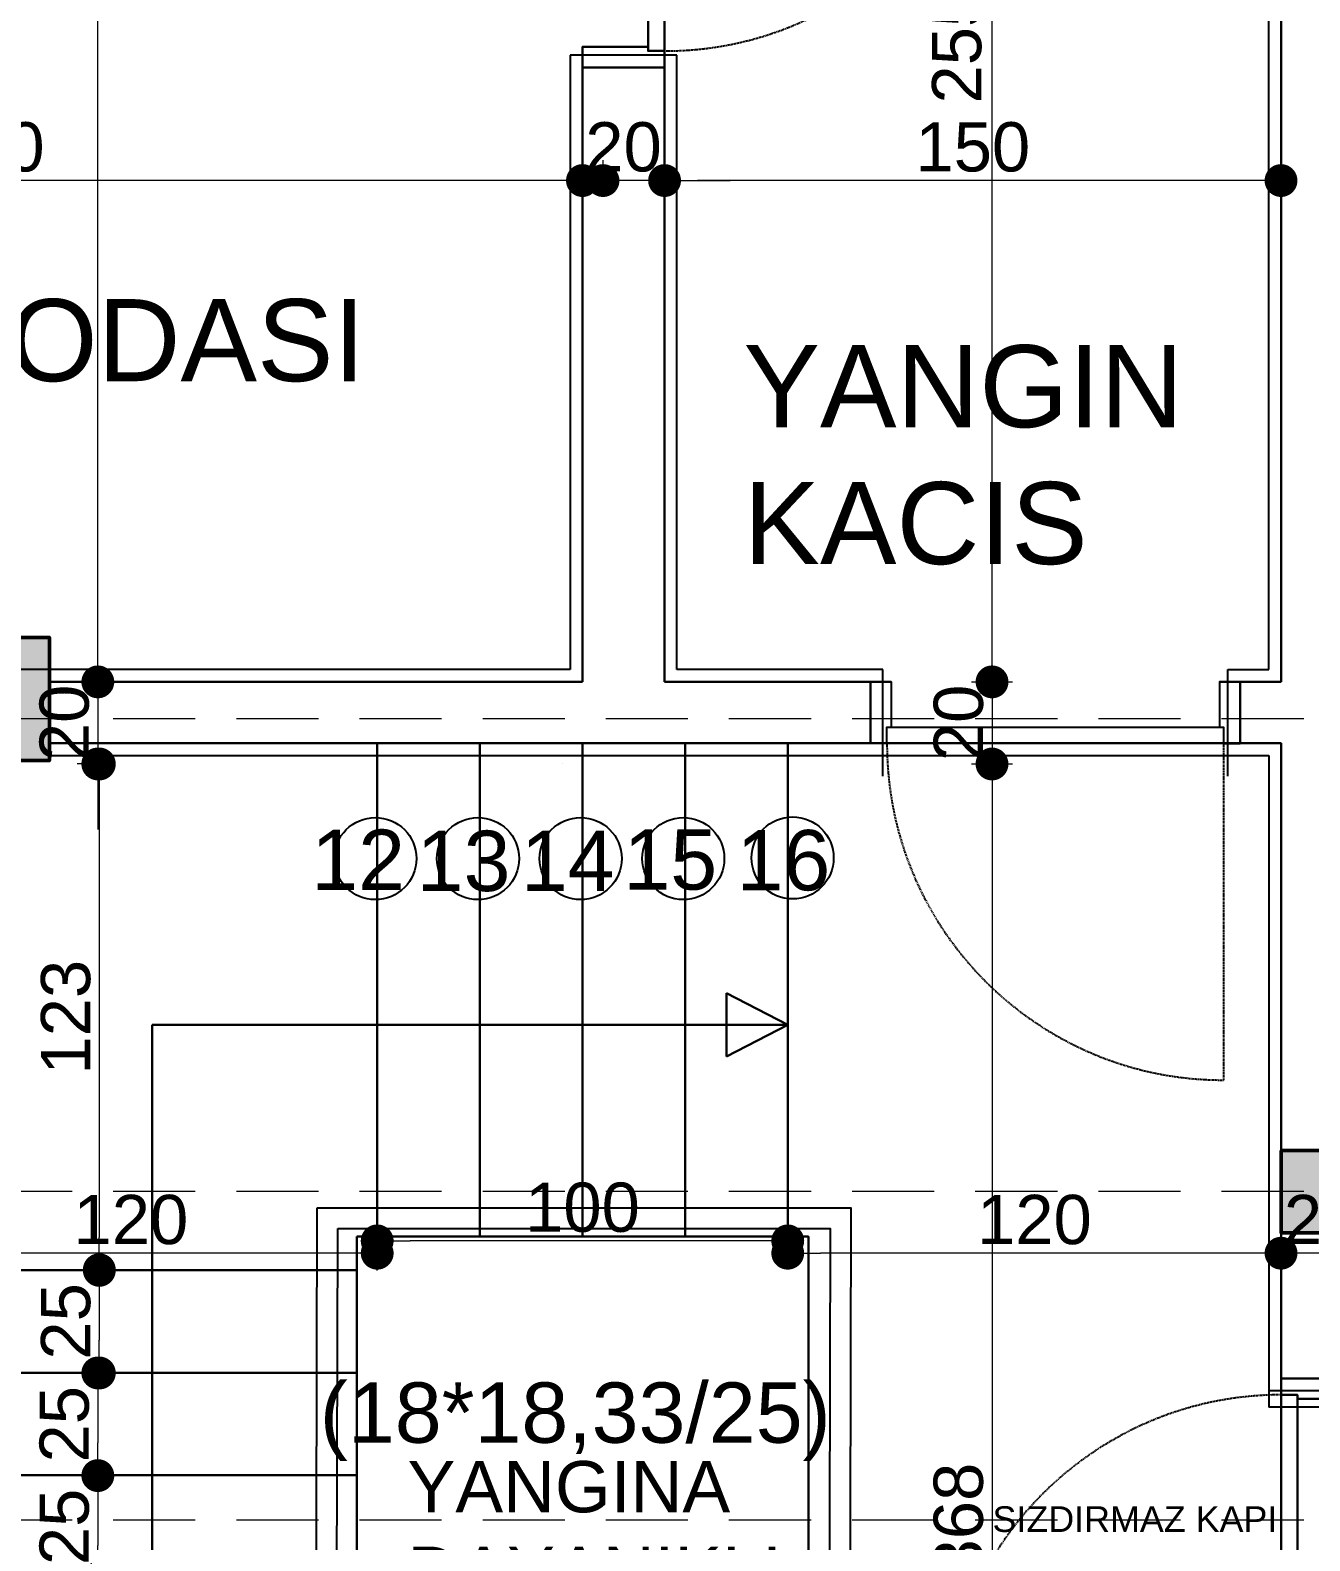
# Model space of a CAD drawing. Header units: millimetres. Extents: x 38129 to 72024, y -56282 to 16512.
# Drawn here: x 51359 to 51670.7, y -44145.5 to -43777.5 of the extents above; entities that cross this region are included whole.
import ezdxf

# ---------------------------------------------------------------- set-up
doc = ezdxf.new("R2010")
doc.units = ezdxf.units.MM
doc.linetypes.add('HIDDEN', pattern=[0.375, 0.25, -0.125])
for name, color, linetype, lineweight in [('AKS', 55, 'HIDDEN', 0), ('COLUMN4', 3, 'Continuous', 50), ('DIŞÖLÇÜ', 37, 'Continuous', 0), ('DUVAR', 255, 'Continuous', 30), ('KAPI', 4, 'Continuous', 30), ('M', 210, 'Continuous', 30), ('mahal', 7, 'Continuous', 5), ('pencere+KAPI', 1, 'Continuous', 0), ('TARAMA', 252, 'Continuous', 0), ('ölçü İÇ', 31, 'Continuous', 0)]:
    doc.layers.add(name, color=color, linetype=linetype, lineweight=lineweight)
for name, color, linetype in [('HIDDEN', 1, 'HIDDEN'), ('sıva', 41, 'Continuous'), ('tefriş', 42, 'Continuous')]:
    doc.layers.add(name, color=color, linetype=linetype)
doc.styles.add('icdisolcu_yazi', font='arial.ttf')
doc.styles.get("Standard").update_dxf_attribs({"font": 'arial.ttf'})
doc.styles.add('style1', font='arial.ttf')
doc.dimstyles.new('İç Ölçü', dxfattribs={"dimtxt": 12, "dimasz": 8, "dimexe": 5, "dimexo": 0, "dimgap": 2, "dimtad": 1, "dimdec": 0, "dimzin": 12, "dimdsep": 46, "dimtxsty": 'icdisolcu_yazi', "dimblk": 'DOT', "dimcen": 8, "dimdle": 5, "dimclrd": 256, "dimclre": 256, "dimclrt": 7, "dimadec": 0, "dimazin": 3, "dimtfac": 1, "dimtdec": 0, "dimtix": 1, "dimtmove": 2, "dimatfit": 3, "dimldrblk": 'DOT', "dimfxl": 0, "dimtolj": 1, "dimtzin": 0, "dimlwd": -1, "dimlwe": -1, "dimarcsym": 0})

# ---------------------------------------------------------------- blocks, each defined once
blk = doc.blocks.new('_Dot')
at = {"color": 0, "lineweight": -2}
blk.add_line((-0.5, 0), (-1, 0), dxfattribs=at)
at = {"color": 0, "lineweight": 30, "const_width": 0.5}
blk.add_lwpolyline([(-0.25, 0, 1), (0.25, 0, 1)], format="xyb", close=True, dxfattribs=at)
blk = doc.blocks.new('*D1394')
at = {"layer": 'Defpoints', "color": 0, "lineweight": 120, "transparency": 16777216}
for p in [(51376.02, -43936.25), (51375.47, -43956.25), (51376.02, -43956.25)]:
    blk.add_point(p, dxfattribs=at)
at = {"layer": 'ölçü İÇ', "linetype": 'Continuous', "transparency": 16777216}
for p, q in [((51375.47, -43928.25), (51375.47, -43920.25)), ((51375.47, -43936.25), (51375.47, -43956.25)), ((51375.47, -43964.25), (51375.47, -43972.25))]:
    blk.add_line(p, q, dxfattribs=at)
at = {"layer": 'ölçü İÇ', "transparency": 16777216}
for p, q in [((51376.02, -43936.25), (51370.47, -43936.25)), ((51376.02, -43956.25), (51370.47, -43956.25))]:
    blk.add_line(p, q, dxfattribs=at)
at = {"layer": 'ölçü İÇ', "transparency": 16777216, "xscale": 8, "yscale": 8, "zscale": 8}
for p, rotation in [((51375.47, -43936.25), 270), ((51375.47, -43956.25), 90)]:
    blk.add_blockref('_Dot', p, dxfattribs=dict(at, rotation=rotation))
at = {"layer": 'ölçü İÇ', "color": 7, "transparency": 16777216, "insert": (51367.35, -43946.25), "char_height": 12, "attachment_point": 5, "rotation": 90, "style": 'icdisolcu_yazi'}
blk.add_mtext('\\A1;20', dxfattribs=at)
blk = doc.blocks.new('*D1395')
at = {"layer": 'Defpoints', "color": 0, "lineweight": 120, "transparency": 16777216}
for p in [(51376.02, -43956.25), (51375.83, -44079.6), (51375.83, -44079.6)]:
    blk.add_point(p, dxfattribs=at)
at = {"layer": 'ölçü İÇ', "transparency": 16777216}
for p, q in [((51376.02, -43956.25), (51370.83, -43956.25)), ((51375.83, -44079.6), (51380.83, -44079.6))]:
    blk.add_line(p, q, dxfattribs=at)
at = {"layer": 'ölçü İÇ', "linetype": 'Continuous', "transparency": 16777216}
blk.add_line((51375.83, -43964.25), (51375.83, -44071.6), dxfattribs=at)
at = {"layer": 'ölçü İÇ', "transparency": 16777216, "xscale": 8, "yscale": 8, "zscale": 8}
for p, rotation in [((51375.83, -43956.25), 90), ((51375.83, -44079.6), 270)]:
    blk.add_blockref('_Dot', p, dxfattribs=dict(at, rotation=rotation))
at = {"layer": 'ölçü İÇ', "color": 7, "transparency": 16777216, "insert": (51367.69, -44017.93), "char_height": 12, "attachment_point": 5, "rotation": 90, "style": 'icdisolcu_yazi'}
blk.add_mtext('\\A1;123', dxfattribs=at)
blk = doc.blocks.new('*D1396')
at = {"layer": 'Defpoints', "color": 0, "lineweight": 120, "transparency": 16777216}
for p in [(51375.83, -44079.45), (51375.47, -44104.6), (51375.83, -44104.6)]:
    blk.add_point(p, dxfattribs=at)
at = {"layer": 'ölçü İÇ', "transparency": 16777216}
for p, q in [((51375.83, -44079.45), (51380.83, -44079.45)), ((51375.47, -44104.6), (51380.83, -44104.6))]:
    blk.add_line(p, q, dxfattribs=at)
at = {"layer": 'ölçü İÇ', "linetype": 'Continuous', "transparency": 16777216}
blk.add_line((51375.83, -44087.45), (51375.83, -44096.6), dxfattribs=at)
at = {"layer": 'ölçü İÇ', "transparency": 16777216, "xscale": 8, "yscale": 8, "zscale": 8}
for p, rotation in [((51375.83, -44079.45), 90), ((51375.83, -44104.6), 270)]:
    blk.add_blockref('_Dot', p, dxfattribs=dict(at, rotation=rotation))
at = {"layer": 'ölçü İÇ', "color": 7, "transparency": 16777216, "insert": (51367.7, -44092.03), "char_height": 12, "attachment_point": 5, "rotation": 90, "style": 'icdisolcu_yazi'}
blk.add_mtext('\\A1;25', dxfattribs=at)
blk = doc.blocks.new('*D1397')
at = {"layer": 'Defpoints', "color": 0, "lineweight": 120, "transparency": 16777216}
for p in [(51375.47, -44104.6), (51375.47, -44129.6), (51375.47, -44129.6)]:
    blk.add_point(p, dxfattribs=at)
at = {"layer": 'ölçü İÇ', "transparency": 16777216}
for p, q in [((51375.47, -44104.6), (51380.47, -44104.6)), ((51375.47, -44129.6), (51380.47, -44129.6))]:
    blk.add_line(p, q, dxfattribs=at)
at = {"layer": 'ölçü İÇ', "linetype": 'Continuous', "transparency": 16777216}
blk.add_line((51375.47, -44112.6), (51375.47, -44121.6), dxfattribs=at)
at = {"layer": 'ölçü İÇ', "transparency": 16777216, "xscale": 8, "yscale": 8, "zscale": 8}
for p, rotation in [((51375.47, -44104.6), 90), ((51375.47, -44129.6), 270)]:
    blk.add_blockref('_Dot', p, dxfattribs=dict(at, rotation=rotation))
at = {"layer": 'ölçü İÇ', "color": 7, "transparency": 16777216, "insert": (51367.35, -44117.1), "char_height": 12, "attachment_point": 5, "rotation": 90, "style": 'icdisolcu_yazi'}
blk.add_mtext('\\A1;25', dxfattribs=at)
blk = doc.blocks.new('*D1398')
at = {"layer": 'Defpoints', "color": 0, "lineweight": 120, "transparency": 16777216}
for p in [(51375.47, -44129.6), (51375.47, -44154.6), (51375.47, -44154.6)]:
    blk.add_point(p, dxfattribs=at)
at = {"layer": 'ölçü İÇ', "transparency": 16777216}
for p, q in [((51375.47, -44129.6), (51380.47, -44129.6)), ((51375.47, -44154.6), (51380.47, -44154.6))]:
    blk.add_line(p, q, dxfattribs=at)
at = {"layer": 'ölçü İÇ', "linetype": 'Continuous', "transparency": 16777216}
blk.add_line((51375.47, -44137.6), (51375.47, -44146.6), dxfattribs=at)
at = {"layer": 'ölçü İÇ', "transparency": 16777216, "xscale": 8, "yscale": 8, "zscale": 8}
for p, rotation in [((51375.47, -44129.6), 90), ((51375.47, -44154.6), 270)]:
    blk.add_blockref('_Dot', p, dxfattribs=dict(at, rotation=rotation))
at = {"layer": 'ölçü İÇ', "color": 7, "transparency": 16777216, "insert": (51367.35, -44142.1), "char_height": 12, "attachment_point": 5, "rotation": 90, "style": 'icdisolcu_yazi'}
blk.add_mtext('\\A1;25', dxfattribs=at)
blk = doc.blocks.new('*D1406')
at = {"layer": 'Defpoints', "color": 0, "lineweight": 120, "transparency": 16777216}
for p in [(51568.68, -43936.25), (51572.01, -43956.25), (51593.28, -43956.25)]:
    blk.add_point(p, dxfattribs=at)
at = {"layer": 'ölçü İÇ', "linetype": 'Continuous', "transparency": 16777216}
for p, q in [((51593.28, -43928.25), (51593.28, -43920.25)), ((51593.28, -43936.25), (51593.28, -43956.25)), ((51593.28, -43964.25), (51593.28, -43972.25))]:
    blk.add_line(p, q, dxfattribs=at)
at = {"layer": 'ölçü İÇ', "transparency": 16777216}
for p, q in [((51588.28, -43936.25), (51598.28, -43936.25)), ((51588.28, -43956.25), (51598.28, -43956.25))]:
    blk.add_line(p, q, dxfattribs=at)
at = {"layer": 'ölçü İÇ', "transparency": 16777216, "xscale": 8, "yscale": 8, "zscale": 8}
for p, rotation in [((51593.28, -43936.25), 270), ((51593.28, -43956.25), 90)]:
    blk.add_blockref('_Dot', p, dxfattribs=dict(at, rotation=rotation))
at = {"layer": 'ölçü İÇ', "color": 7, "transparency": 16777216, "insert": (51585.15, -43946.25), "char_height": 12, "attachment_point": 5, "rotation": 90, "style": 'icdisolcu_yazi'}
blk.add_mtext('\\A1;20', dxfattribs=at)
blk = doc.blocks.new('*D1407')
at = {"layer": 'Defpoints', "color": 0, "lineweight": 120, "transparency": 16777216}
for p in [(51572.01, -43956.25), (51593.28, -44324.6), (51593.28, -44324.6)]:
    blk.add_point(p, dxfattribs=at)
at = {"layer": 'ölçü İÇ', "transparency": 16777216}
for p, q in [((51588.28, -43956.25), (51598.28, -43956.25)), ((51593.28, -44324.6), (51598.28, -44324.6))]:
    blk.add_line(p, q, dxfattribs=at)
at = {"layer": 'ölçü İÇ', "linetype": 'Continuous', "transparency": 16777216}
blk.add_line((51593.28, -43964.25), (51593.28, -44316.6), dxfattribs=at)
at = {"layer": 'ölçü İÇ', "transparency": 16777216, "xscale": 8, "yscale": 8, "zscale": 8}
for p, rotation in [((51593.28, -43956.25), 90), ((51593.28, -44324.6), 270)]:
    blk.add_blockref('_Dot', p, dxfattribs=dict(at, rotation=rotation))
at = {"layer": 'ölçü İÇ', "color": 7, "transparency": 16777216, "insert": (51585.14, -44140.43), "char_height": 12, "attachment_point": 5, "rotation": 90, "style": 'icdisolcu_yazi'}
blk.add_mtext('\\A1;368', dxfattribs=at)
blk = doc.blocks.new('*U15')
for p, q in [((4, 0), (0, 0)), ((86, 0), (90, 0))]:
    blk.add_line(p, q)
blk.add_lwpolyline([(4, 0), (86, 0), (86, -4), (4, -4)], close=True)
for points in [[(0, -20), (5, -20), (5, -4)], [(90, -20), (85, -20), (85, -4)]]:
    blk.add_lwpolyline(points)
at = {"layer": 'DUVAR'}
for p, q in [((0, 0), (0, -20)), ((90, 0), (90, -20))]:
    blk.add_line(p, q, dxfattribs=at)
at = {"layer": 'HIDDEN'}
blk.add_line((4, 0), (4, 82), dxfattribs=at)
blk.add_arc((4, 0), 82, 360, 90, dxfattribs=at)
blk = doc.blocks.new('*D1486')
at = {"layer": 'Defpoints', "color": 0, "lineweight": 120, "transparency": 16777216}
for p in [(51375.47, -43541.25), (51375.47, -43541.25), (51375.47, -43936.25)]:
    blk.add_point(p, dxfattribs=at)
at = {"layer": 'ölçü İÇ', "transparency": 16777216}
for p, q in [((51375.47, -43541.25), (51380.47, -43541.25)), ((51375.47, -43936.25), (51380.47, -43936.25))]:
    blk.add_line(p, q, dxfattribs=at)
at = {"layer": 'ölçü İÇ', "linetype": 'Continuous', "transparency": 16777216}
blk.add_line((51375.47, -43928.25), (51375.47, -43549.25), dxfattribs=at)
at = {"layer": 'ölçü İÇ', "transparency": 16777216, "xscale": 8, "yscale": 8, "zscale": 8}
for p, rotation in [((51375.47, -43541.25), 90), ((51375.47, -43936.25), 270)]:
    blk.add_blockref('_Dot', p, dxfattribs=dict(at, rotation=rotation))
at = {"layer": 'ölçü İÇ', "color": 7, "transparency": 16777216, "insert": (51367.34, -43738.75), "char_height": 12, "attachment_point": 5, "rotation": 90, "style": 'icdisolcu_yazi'}
blk.add_mtext('\\A1;395', dxfattribs=at)
blk = doc.blocks.new('*D1488')
at = {"layer": 'Defpoints', "color": 0, "lineweight": 120, "transparency": 16777216}
for p in [(51593.28, -43681.57), (51593.28, -43681.57), (51568.68, -43936.25)]:
    blk.add_point(p, dxfattribs=at)
at = {"layer": 'ölçü İÇ', "transparency": 16777216}
for p, q in [((51593.28, -43681.57), (51588.28, -43681.57)), ((51588.28, -43936.25), (51598.28, -43936.25))]:
    blk.add_line(p, q, dxfattribs=at)
at = {"layer": 'ölçü İÇ', "linetype": 'Continuous', "transparency": 16777216}
blk.add_line((51593.28, -43928.25), (51593.28, -43689.57), dxfattribs=at)
at = {"layer": 'ölçü İÇ', "transparency": 16777216, "xscale": 8, "yscale": 8, "zscale": 8}
for p, rotation in [((51593.28, -43681.57), 90), ((51593.28, -43936.25), 270)]:
    blk.add_blockref('_Dot', p, dxfattribs=dict(at, rotation=rotation))
at = {"layer": 'ölçü İÇ', "color": 7, "transparency": 16777216, "insert": (51584.74, -43781.39), "char_height": 12, "attachment_point": 5, "rotation": 90, "style": 'icdisolcu_yazi'}
blk.add_mtext('\\A1;255', dxfattribs=at)
blk = doc.blocks.new('*D1526')
at = {"layer": 'Defpoints', "color": 0, "lineweight": 120, "transparency": 16777216}
for p in [(51513.52, -43814.13), (51513.52, -43814.13), (51663.67, -43814.1)]:
    blk.add_point(p, dxfattribs=at)
at = {"layer": 'ölçü İÇ', "transparency": 16777216}
for p, q in [((51513.52, -43814.13), (51513.52, -43809.13)), ((51663.67, -43814.1), (51663.67, -43819.13))]:
    blk.add_line(p, q, dxfattribs=at)
at = {"layer": 'ölçü İÇ', "linetype": 'Continuous', "transparency": 16777216}
blk.add_line((51655.67, -43814.13), (51521.52, -43814.13), dxfattribs=at)
at = {"layer": 'ölçü İÇ', "transparency": 16777216, "xscale": 8, "yscale": 8, "zscale": 8, "rotation": 180}
blk.add_blockref('_Dot', (51513.52, -43814.13), dxfattribs=at)
at = {"layer": 'ölçü İÇ', "transparency": 16777216, "xscale": 8, "yscale": 8, "zscale": 8}
blk.add_blockref('_Dot', (51663.67, -43814.13), dxfattribs=at)
at = {"layer": 'ölçü İÇ', "color": 7, "transparency": 16777216, "insert": (51588.6, -43806), "char_height": 12, "attachment_point": 5, "style": 'icdisolcu_yazi'}
blk.add_mtext('\\A1;150', dxfattribs=at)
blk = doc.blocks.new('*D1527')
at = {"layer": 'Defpoints', "color": 0, "lineweight": 120, "transparency": 16777216}
for p in [(51493.52, -43814.13), (51493.52, -43814.13), (51513.52, -43814.13)]:
    blk.add_point(p, dxfattribs=at)
at = {"layer": 'ölçü İÇ', "transparency": 16777216}
for p, q in [((51493.52, -43814.13), (51493.52, -43809.13)), ((51513.52, -43814.13), (51513.52, -43809.13))]:
    blk.add_line(p, q, dxfattribs=at)
at = {"layer": 'ölçü İÇ', "linetype": 'Continuous', "transparency": 16777216}
for p, q in [((51485.52, -43814.13), (51477.52, -43814.13)), ((51513.52, -43814.13), (51493.52, -43814.13)), ((51521.52, -43814.13), (51529.52, -43814.13))]:
    blk.add_line(p, q, dxfattribs=at)
at = {"layer": 'ölçü İÇ', "transparency": 16777216, "xscale": 8, "yscale": 8, "zscale": 8}
blk.add_blockref('_Dot', (51493.52, -43814.13), dxfattribs=at)
at = {"layer": 'ölçü İÇ', "transparency": 16777216, "xscale": 8, "yscale": 8, "zscale": 8, "rotation": 180}
blk.add_blockref('_Dot', (51513.52, -43814.13), dxfattribs=at)
at = {"layer": 'ölçü İÇ', "color": 7, "transparency": 16777216, "insert": (51503.52, -43806), "char_height": 12, "attachment_point": 5, "style": 'icdisolcu_yazi'}
blk.add_mtext('\\A1;20', dxfattribs=at)
blk = doc.blocks.new('*D1528')
at = {"layer": 'Defpoints', "color": 0, "lineweight": 120, "transparency": 16777216}
for p in [(51198.52, -43814.13), (51198.52, -43814.13), (51498.52, -43814.13)]:
    blk.add_point(p, dxfattribs=at)
at = {"layer": 'ölçü İÇ', "transparency": 16777216}
for p, q in [((51198.52, -43814.13), (51198.52, -43809.13)), ((51498.52, -43814.13), (51498.52, -43809.13))]:
    blk.add_line(p, q, dxfattribs=at)
at = {"layer": 'ölçü İÇ', "linetype": 'Continuous', "transparency": 16777216}
blk.add_line((51490.52, -43814.13), (51206.52, -43814.13), dxfattribs=at)
at = {"layer": 'ölçü İÇ', "transparency": 16777216, "xscale": 8, "yscale": 8, "zscale": 8, "rotation": 180}
blk.add_blockref('_Dot', (51198.52, -43814.13), dxfattribs=at)
at = {"layer": 'ölçü İÇ', "transparency": 16777216, "xscale": 8, "yscale": 8, "zscale": 8}
blk.add_blockref('_Dot', (51498.52, -43814.13), dxfattribs=at)
at = {"layer": 'ölçü İÇ', "color": 7, "transparency": 16777216, "insert": (51348.52, -43806), "char_height": 12, "attachment_point": 5, "style": 'icdisolcu_yazi'}
blk.add_mtext('\\A1;300', dxfattribs=at)
blk = doc.blocks.new('*D1536')
at = {"layer": 'Defpoints', "color": 0, "lineweight": 120, "transparency": 16777216}
for p in [(51663.68, -44075.42), (51663.68, -44075.42), (51683.68, -44075.42)]:
    blk.add_point(p, dxfattribs=at)
at = {"layer": 'ölçü İÇ', "transparency": 16777216}
for p, q in [((51663.68, -44075.42), (51663.68, -44070.42)), ((51683.68, -44075.42), (51683.68, -44070.42))]:
    blk.add_line(p, q, dxfattribs=at)
at = {"layer": 'ölçü İÇ', "linetype": 'Continuous', "transparency": 16777216}
for p, q in [((51655.68, -44075.42), (51647.68, -44075.42)), ((51683.68, -44075.42), (51663.68, -44075.42)), ((51691.68, -44075.42), (51699.68, -44075.42))]:
    blk.add_line(p, q, dxfattribs=at)
at = {"layer": 'ölçü İÇ', "transparency": 16777216, "xscale": 8, "yscale": 8, "zscale": 8}
blk.add_blockref('_Dot', (51663.68, -44075.42), dxfattribs=at)
at = {"layer": 'ölçü İÇ', "transparency": 16777216, "xscale": 8, "yscale": 8, "zscale": 8, "rotation": 180}
blk.add_blockref('_Dot', (51683.68, -44075.42), dxfattribs=at)
at = {"layer": 'ölçü İÇ', "color": 7, "transparency": 16777216, "insert": (51673.68, -44067.3), "char_height": 12, "attachment_point": 5, "style": 'icdisolcu_yazi'}
blk.add_mtext('\\A1;20', dxfattribs=at)
blk = doc.blocks.new('*D1537')
at = {"layer": 'Defpoints', "color": 0, "lineweight": 120, "transparency": 16777216}
for p in [(51543.52, -44075.42), (51663.68, -44075.42), (51543.52, -44076.45)]:
    blk.add_point(p, dxfattribs=at)
at = {"layer": 'ölçü İÇ', "transparency": 16777216}
for p, q in [((51543.52, -44076.45), (51543.52, -44070.42)), ((51663.68, -44075.42), (51663.68, -44070.42))]:
    blk.add_line(p, q, dxfattribs=at)
at = {"layer": 'ölçü İÇ', "linetype": 'Continuous', "transparency": 16777216}
blk.add_line((51655.68, -44075.42), (51551.52, -44075.42), dxfattribs=at)
at = {"layer": 'ölçü İÇ', "transparency": 16777216, "xscale": 8, "yscale": 8, "zscale": 8, "rotation": 180}
blk.add_blockref('_Dot', (51543.52, -44075.42), dxfattribs=at)
at = {"layer": 'ölçü İÇ', "transparency": 16777216, "xscale": 8, "yscale": 8, "zscale": 8}
blk.add_blockref('_Dot', (51663.68, -44075.42), dxfattribs=at)
at = {"layer": 'ölçü İÇ', "color": 7, "transparency": 16777216, "insert": (51603.6, -44067.3), "char_height": 12, "attachment_point": 5, "style": 'icdisolcu_yazi'}
blk.add_mtext('\\A1;120', dxfattribs=at)
blk = doc.blocks.new('*D1538')
at = {"layer": 'Defpoints', "color": 0, "lineweight": 120, "transparency": 16777216}
for p in [(51443.52, -44072.42), (51543.52, -44076.45), (51443.52, -44079.6)]:
    blk.add_point(p, dxfattribs=at)
at = {"layer": 'ölçü İÇ', "transparency": 16777216}
for p, q in [((51443.52, -44077.42), (51443.52, -44067.42)), ((51543.52, -44076.45), (51543.52, -44067.42))]:
    blk.add_line(p, q, dxfattribs=at)
at = {"layer": 'ölçü İÇ', "linetype": 'Continuous', "transparency": 16777216}
blk.add_line((51535.52, -44072.42), (51451.52, -44072.42), dxfattribs=at)
at = {"layer": 'ölçü İÇ', "transparency": 16777216, "xscale": 8, "yscale": 8, "zscale": 8, "rotation": 180}
blk.add_blockref('_Dot', (51443.52, -44072.42), dxfattribs=at)
at = {"layer": 'ölçü İÇ', "transparency": 16777216, "xscale": 8, "yscale": 8, "zscale": 8}
blk.add_blockref('_Dot', (51543.52, -44072.42), dxfattribs=at)
at = {"layer": 'ölçü İÇ', "color": 7, "transparency": 16777216, "insert": (51493.52, -44064.3), "char_height": 12, "attachment_point": 5, "style": 'icdisolcu_yazi'}
blk.add_mtext('\\A1;100', dxfattribs=at)
blk = doc.blocks.new('*D1539')
at = {"layer": 'Defpoints', "color": 0, "lineweight": 120, "transparency": 16777216}
for p in [(51323.52, -44075.42), (51443.52, -44079.6), (51323.52, -44083.03)]:
    blk.add_point(p, dxfattribs=at)
at = {"layer": 'ölçü İÇ', "transparency": 16777216}
for p, q in [((51323.52, -44080.42), (51323.52, -44070.42)), ((51443.52, -44079.6), (51443.52, -44070.42))]:
    blk.add_line(p, q, dxfattribs=at)
at = {"layer": 'ölçü İÇ', "linetype": 'Continuous', "transparency": 16777216}
blk.add_line((51435.52, -44075.42), (51331.52, -44075.42), dxfattribs=at)
at = {"layer": 'ölçü İÇ', "transparency": 16777216, "xscale": 8, "yscale": 8, "zscale": 8, "rotation": 180}
blk.add_blockref('_Dot', (51323.52, -44075.42), dxfattribs=at)
at = {"layer": 'ölçü İÇ', "transparency": 16777216, "xscale": 8, "yscale": 8, "zscale": 8}
blk.add_blockref('_Dot', (51443.52, -44075.42), dxfattribs=at)
at = {"layer": 'ölçü İÇ', "color": 7, "transparency": 16777216, "insert": (51383.52, -44067.3), "char_height": 12, "attachment_point": 5, "style": 'icdisolcu_yazi'}
blk.add_mtext('\\A1;120', dxfattribs=at)
blk = doc.blocks.new('wertertw')
at = {"layer": 'TARAMA', "lineweight": -3}
h = blk.add_hatch(dxfattribs=at)
h.set_pattern_fill('ANSI33', color=256, scale=2.5, style=0)
h.set_pattern_definition([(45, (-86643.698, -32547.66), (-11.2253202, 11.2253202), []), (45, (-86632.472, -32547.66), (-11.2253202, 11.2253202), [7.9375, -3.96875])])
h.paths.add_polyline_path([(-616.25, 351.94), (-616.25, -88.06), (-306.25, -88.06), (-306.25, -68.06), (-596.25, -68.06), (-596.25, 331.94), (-306.25, 331.94), (-306.25, 351.94)])
h.paths.add_polyline_path([(38.75, -338.06), (78.75, -338.06), (78.75, -378.06), (38.75, -378.06)])
h.paths.add_polyline_path([(-471.25, -318.06), (-441.25, -318.06), (-441.25, -378.06), (-471.25, -378.06)])
h.paths.add_polyline_path([(-961.25, -318.06), (-931.25, -318.06), (-931.25, -378.06), (-961.25, -378.06)])
h.paths.add_polyline_path([(343.75, -163.06), (413.75, -163.06), (413.75, -198.06), (343.75, -198.06)])
h.paths.add_polyline_path([(8.75, -163.06), (78.75, -163.06), (78.75, -198.06), (8.75, -198.06)])
h.paths.add_polyline_path([(-1036.25, -148.06), (-906.25, -148.06), (-906.25, -178.06), (-1036.25, -178.06)])
h.paths.add_polyline_path([(-976.25, 256.94), (-916.25, 256.94), (-916.25, 226.94), (-976.25, 226.94)])
h.paths.add_polyline_path([(343.75, 459.44), (413.75, 459.44), (413.75, 424.44), (343.75, 424.44)])
h.paths.add_polyline_path([(8.75, 459.44), (78.75, 459.44), (78.75, 424.44), (8.75, 424.44)])
h.paths.add_polyline_path([(-616.25, 531.94), (-306.25, 531.94), (-306.25, 511.94), (-616.25, 511.94)])
h.paths.add_polyline_path([(-976.25, 656.94), (-916.25, 656.94), (-916.25, 626.94), (-976.25, 626.94)])
h.paths.add_polyline_path([(-616.25, 971.94), (-306.25, 971.94), (-306.25, 951.94), (-616.25, 951.94)])
h.paths.add_polyline_path([(343.75, 1081.94), (413.75, 1081.94), (413.75, 1046.94), (343.75, 1046.94)])
h.paths.add_polyline_path([(8.75, 1081.94), (78.75, 1081.94), (78.75, 1046.94), (8.75, 1046.94)])
h.paths.add_polyline_path([(-1036.25, 1061.94), (-906.25, 1061.94), (-906.25, 1031.94), (-1036.25, 1031.94)])
h.paths.add_polyline_path([(-931.25, 1286.94), (-901.25, 1286.94), (-901.25, 1226.94), (-931.25, 1226.94)])
h.paths.add_polyline_path([(68.75, 1332.04), (108.75, 1332.04), (108.75, 1292.04), (68.75, 1292.04)])
h.paths.add_polyline_path([(-511.25, 1332.04), (-481.25, 1332.04), (-481.25, 1252.04), (-511.25, 1252.04)])
at = {"layer": 'COLUMN4', "color": 3}
for points in [[(-976.25, 656.94), (-916.25, 656.94), (-916.25, 626.94), (-976.25, 626.94)], [(-616.25, 531.94), (-306.25, 531.94), (-306.25, 511.94), (-616.25, 511.94)]]:
    blk.add_lwpolyline(points, close=True, dxfattribs=at)
blk = doc.blocks.new('*U12')
for p, q in [((4, 0), (0, 0)), ((86, 0), (90, 0))]:
    blk.add_line(p, q)
blk.add_lwpolyline([(4, 0), (86, 0), (86, -4), (4, -4)], close=True)
for points in [[(0, -20), (5, -20), (5, -4)], [(90, -20), (85, -20), (85, -4)]]:
    blk.add_lwpolyline(points)
at = {"layer": 'DUVAR'}
for p, q in [((0, 0), (0, -20)), ((90, 0), (90, -20))]:
    blk.add_line(p, q, dxfattribs=at)
at = {"layer": 'HIDDEN'}
blk.add_line((4, 0), (4, 82), dxfattribs=at)
blk.add_arc((4, 0), 82, 360, 90, dxfattribs=at)

msp = doc.modelspace()

# ---------------------------------------------------------------- linework, layer by layer
for p, q in [((51567.68, -43951.25), (51563.68, -43951.25)), ((51649.68, -43951.25), (51653.68, -43951.25))]:
    msp.add_line(p, q)
for points in [[(51563.68, -43936.25), (51568.68, -43936.25), (51568.68, -43947.25)], [(51653.68, -43936.25), (51648.68, -43936.25), (51648.68, -43947.25)]]:
    msp.add_lwpolyline(points)
msp.add_lwpolyline([(51649.68, -43951.25), (51567.68, -43951.25), (51567.68, -43947.25), (51649.68, -43947.25)], close=True)
at = {"layer": 'AKS', "ltscale": 80}
for p, q in [((53019.21, -43945.25), (50939.02, -43945.25)), ((53019.21, -44060.43), (50939.02, -44060.43)), ((53019.21, -44140.43), (50939.02, -44140.43))]:
    msp.add_line(p, q, dxfattribs=at)
at = {"layer": 'DUVAR'}
for p, q in [((51493.52, -43786.57), (51493.52, -43936.25)), ((51513.52, -43936.25), (51513.52, -43786.57)), ((51363.52, -43936.25), (51493.52, -43936.25)), ((51513.52, -43936.25), (51568.68, -43936.25)), ((51563.68, -43951.25), (51563.68, -43936.25)), ((51648.68, -43936.25), (51663.68, -43936.25)), ((51648.68, -43936.25), (51663.68, -43936.25)), ((51648.68, -43936.25), (51663.68, -43936.25)), ((51648.68, -43936.25), (51663.68, -43936.25)), ((51653.68, -43951.25), (51653.68, -43936.25)), ((51488.54, -43956.18), (51488.54, -43956.18)), ((51488.54, -43956.18), (51488.54, -43956.18))]:
    msp.add_line(p, q, dxfattribs=at)
for points in [[(51663.68, -43936.25), (51663.68, -43681.57)], [(51663.69, -44050.35), (51663.69, -43951.18), (51363.54, -43951.18)], [(51663.68, -44050.43), (51663.68, -43951.25)], [(51663.68, -44109.93), (51663.68, -44070.43)], [(51663.69, -44079.85), (51663.69, -44070.35)]]:
    msp.add_lwpolyline(points, dxfattribs=at)
at = {"layer": 'HIDDEN'}
msp.add_line((51649.68, -43951.25), (51649.68, -44033.25), dxfattribs=at)
msp.add_arc((51649.68, -43951.25), 82, 180, 270, dxfattribs=at)
at = {"layer": 'M'}
for p, q in [((51543.54, -44019.76), (51528.59, -44012.04)), ((51528.59, -44012.04), (51528.59, -44019.76)), ((51388.71, -44259.89), (51388.71, -44019.76)), ((51388.71, -44019.76), (51543.54, -44019.76)), ((51543.54, -44019.76), (51528.59, -44027.48)), ((51528.59, -44027.48), (51528.59, -44019.76)), ((51318.54, -44079.53), (51438.54, -44079.53)), ((51318.54, -44104.53), (51438.54, -44104.53)), ((51318.54, -44129.53), (51438.54, -44129.53))]:
    msp.add_line(p, q, dxfattribs=at)
for points in [[(51443.54, -44071.38), (51443.54, -43951.18)], [(51468.54, -44071.38), (51468.54, -43951.18)], [(51493.54, -44071.38), (51493.54, -43951.18)], [(51518.54, -44071.38), (51518.54, -43951.18)], [(51543.54, -44071.38), (51543.54, -43951.18)], [(51438.54, -44071.38), (51548.54, -44071.38), (51548.54, -44209.53), (51438.54, -44209.53), (51438.54, -44071.38)]]:
    msp.add_lwpolyline(points, dxfattribs=at)
at = {"layer": 'sıva'}
for p, q in [((51660.68, -43933.25), (51660.68, -43684.57)), ((51516.52, -43783.57), (51490.52, -43783.57)), ((51490.52, -43783.57), (51490.52, -43933.25)), ((51516.52, -43933.25), (51516.52, -43783.57)), ((51490.52, -43933.25), (51285.02, -43933.25)), ((51566.68, -43933.25), (51516.52, -43933.25)), ((51566.68, -43959.25), (51566.68, -43933.25)), ((51566.68, -43954.25), (51566.68, -43933.25)), ((51650.68, -43959.25), (51650.68, -43933.25)), ((51650.68, -43933.25), (51660.68, -43933.25)), ((51363.67, -43954.18), (51660.69, -43954.18)), ((51660.69, -43954.18), (51660.69, -44112.93)), ((51686.68, -44108.93), (51660.68, -44108.93)), ((51686.68, -44112.93), (51660.69, -44112.93))]:
    msp.add_line(p, q, dxfattribs=at)
at = {"layer": 'tefriş'}
for points in [[(51428.89, -44064.38), (51558.89, -44064.38), (51558.54, -44219.21), (51428.54, -44219.21)], [(51433.89, -44069.38), (51553.89, -44069.38), (51553.54, -44214.21), (51433.54, -44214.21)]]:
    msp.add_lwpolyline(points, close=True, dxfattribs=at)
for centre in [(51443.07, -43979.3), (51468.07, -43979.3), (51493.07, -43979.3), (51518.07, -43979.3), (51544.7, -43979.13)]:
    msp.add_circle(centre, 10, dxfattribs=at)

# ---------------------------------------------------------------- block references
at = {"layer": 'DIŞÖLÇÜ'}
msp.add_blockref('wertertw', (52279.92, -44582.37), dxfattribs=at)
at = {"layer": 'KAPI'}
for name, p, rotation in [('*U15', (51513.52, -43696.57), 270), ('*U12', (51663.68, -44195.93), 90)]:
    msp.add_blockref(name, p, dxfattribs=dict(at, rotation=rotation))

# ---------------------------------------------------------------- texts
at = {"layer": 'mahal', "char_height": 20, "attachment_point": 7}
for s, insert in [('YATAK ODASI', (51254.34, -43863.29)), ('YANGIN \\PKACIS', (51532.74, -43907.85))]:
    msp.add_mtext_dynamic_manual_height_columns(s, width=250.3432, gutter_width=12.5, heights=[0], dxfattribs=dict(at, insert=insert))
at = {"layer": 'pencere+KAPI', "attachment_point": 1, "rotation": 0, "style": 'style1'}
for s, insert, char_height, width in [('YANGINA DAYANIKLI MALZEME', (51450.91, -44126.05), 12.5, 27.0954), ('SIZDIRMAZ KAPI', (51593.4, -44137.07), 6.25, 82.3221)]:
    msp.add_mtext(s, dxfattribs=dict(at, insert=insert, char_height=char_height, width=width))
at = {"layer": 'tefriş', "char_height": 14.7, "width": 26.4931, "attachment_point": 9}
for s, insert in [('12', (51450.3, -43986.95)), ('13', (51475.98, -43987.41)), ('14', (51501.33, -43987.18)), ('15', (51526.33, -43987.07)), ('16', (51553.88, -43987.24)), ('(18*18,33/25)', (51553.98, -44126.03))]:
    msp.add_mtext(s, dxfattribs=dict(at, insert=insert))

# ---------------------------------------------------------------- dimensions: what is measured, and where the dimension line sits
at = {"layer": 'ölçü İÇ'}
for base, p1, p2, angle, picture, middle in [((51375.47, -43541.25), (51375.47, -43936.25), (51375.47, -43541.25), 270, '*D1486', (51367.34, -43738.75)), ((51375.47, -43956.25), (51376.02, -43936.25), (51376.02, -43956.25), 90, '*D1394', (51367.35, -43946.25)), ((51593.28, -43956.25), (51568.68, -43936.25), (51572.01, -43956.25), 90, '*D1406', (51585.15, -43946.25)), ((51375.83, -44079.6), (51376.02, -43956.25), (51375.83, -44079.6), 90, '*D1395', (51367.69, -44017.93)), ((51593.28, -44324.6), (51572.01, -43956.25), (51593.28, -44324.6), 90, '*D1407', (51585.14, -44140.43)), ((51375.83, -44104.6), (51375.83, -44079.45), (51375.47, -44104.6), 90, '*D1396', (51367.7, -44092.03)), ((51375.47, -44129.6), (51375.47, -44104.6), (51375.47, -44129.6), 90, '*D1397', (51367.35, -44117.1)), ((51375.47, -44154.6), (51375.47, -44129.6), (51375.47, -44154.6), 90, '*D1398', (51367.35, -44142.1))]:
    dim = msp.add_linear_dim(base=base, p1=p1, p2=p2, angle=angle, dimstyle='İç Ölçü', dxfattribs=at)
    dim.commit()
    dim.dimension.update_dxf_attribs({"geometry": picture, "text_midpoint": middle})
dim = msp.add_linear_dim(base=(51593.28, -43681.57), p1=(51568.68, -43936.25), p2=(51593.28, -43681.57), angle=270, dimstyle='İç Ölçü', dxfattribs=at)
dim.commit()
dim.dimension.update_dxf_attribs({"geometry": '*D1488', "text_midpoint": (51584.74, -43781.39), "dimtype": 160})
for base, p1, p2, picture, middle in [((51198.52, -43814.13), (51498.52, -43814.13), (51198.52, -43814.13), '*D1528', (51348.52, -43806)), ((51493.52, -43814.13), (51513.52, -43814.13), (51493.52, -43814.13), '*D1527', (51503.52, -43806)), ((51513.52, -43814.13), (51663.67, -43814.1), (51513.52, -43814.13), '*D1526', (51588.6, -43806)), ((51443.52, -44072.42), (51543.52, -44076.45), (51443.52, -44079.6), '*D1538', (51493.52, -44064.3)), ((51323.52, -44075.42), (51443.52, -44079.6), (51323.52, -44083.03), '*D1539', (51383.52, -44067.3)), ((51543.52, -44075.42), (51663.68, -44075.42), (51543.52, -44076.45), '*D1537', (51603.6, -44067.3)), ((51663.68, -44075.42), (51683.68, -44075.42), (51663.68, -44075.42), '*D1536', (51673.68, -44067.3))]:
    dim = msp.add_linear_dim(base=base, p1=p1, p2=p2, dimstyle='İç Ölçü', dxfattribs=at)
    dim.commit()
    dim.dimension.update_dxf_attribs({"geometry": picture, "text_midpoint": middle})

doc.saveas('drawing.dxf')
